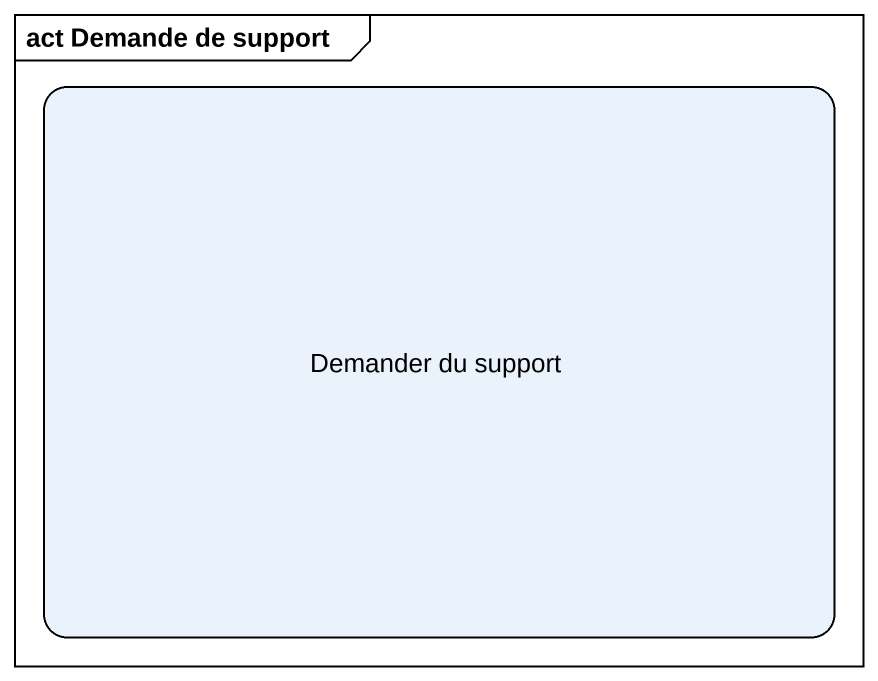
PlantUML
@startuml
mainframe act Demande de support
hide empty description
state "Demander du support" as Demander_du_support
@enduml
